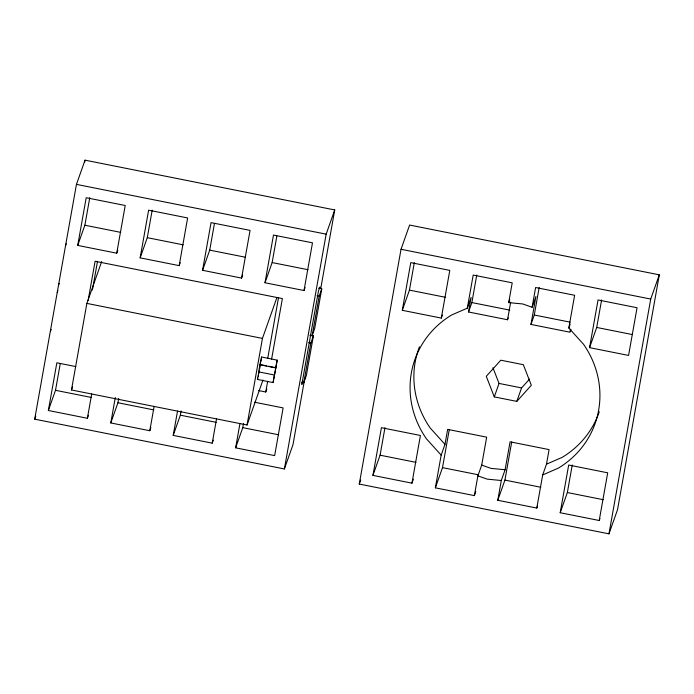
<?xml version="1.0" encoding="UTF-8"?>
<svg xmlns="http://www.w3.org/2000/svg" width="694" height="694" viewBox="0 0 694 694"><rect width="100%" height="100%" fill="white"/><g stroke="black" fill="none" stroke-linecap="round" stroke-linejoin="round"><path stroke-width="1.04" d="M273.054 382.576L275.917 367.499L275.665 367.907L260.059 364.792L260.337 362.251L261.569 357.011L277.218 360.16L273.054 382.576L257.396 379.427L259.183 370.743M258.836 373.329L259.036 369.581L260.692 362.546M260.137 365.99L260.259 364.341L260.059 364.792M261.438 358.651L261.569 357.011M304.796 378.265L292.972 444.724L284.393 468.953L34.7 419.167L76.453 184.378L85.032 160.158L334.734 209.944L320.862 287.915L319.882 287.038L318.451 291.081L301.838 384.493L302.905 381.466M84.659 162.266L85.032 160.158M88.45 415.246L87.375 418.274L48.363 410.492L56.847 362.806L75.828 366.588M77.719 245.416L86.203 197.721L125.215 205.502L116.739 253.189L77.719 245.416L84.868 225.22L89.769 197.669M48.363 410.492L55.511 390.306L60.222 363.812M262.965 380.026L247.047 424.988L71.473 389.976L86.871 303.399L101.706 261.508M88.121 300.519L95.104 261.248L282.38 298.585L271.614 359.093M92.415 289.979L97.516 261.317M87.375 418.274L91.712 393.897M150.876 427.686L149.8 430.722L110.788 422.941L115.308 397.506M140.145 257.856L148.629 210.169L187.64 217.951L179.165 265.637L140.145 257.856L147.293 237.669L152.194 210.117M110.788 422.941L117.937 402.754L118.691 398.512M149.8 430.722L154.137 406.346M213.301 440.135L212.225 443.162L173.205 435.39L177.543 411.013M202.57 270.304L211.054 222.618L250.066 230.391L241.581 278.086L202.57 270.304L209.718 250.118L214.429 223.624M173.205 435.39L180.362 415.194L181.117 410.961M212.225 443.162L216.563 418.794M254.663 402.242L283.126 407.925L274.651 455.611L235.63 447.83L239.968 423.461M264.995 282.753L273.479 235.058L312.491 242.839L304.007 290.534L264.995 282.753L272.143 262.566L276.854 236.064M235.63 447.83L242.779 427.643L243.533 423.401M247.047 424.988L262.445 338.412L276.915 297.535M267.78 358.026L278.485 297.839M258.359 390.522L265.759 391.997L267.65 381.379M284.393 468.953L326.154 234.164L334.734 209.944M301.682 382.273L303.79 382.698L310.834 343.079L313.41 335.809L310.218 335.176M310.018 335.315L312.135 335.74L319.188 296.121L321.756 288.851L318.598 288.218M313.41 335.809L306.358 375.428L303.79 382.698M321.756 288.851L314.712 328.47L312.135 335.74M359.266 484.056L401.028 249.276L409.607 225.047L659.3 274.833L617.547 509.622L608.968 533.842L359.266 484.056L360.698 480.022M372.93 475.39L381.414 427.695L420.425 435.476L411.95 483.163L372.93 475.39L380.078 455.195L384.979 427.643M402.294 310.305L410.77 262.618L449.79 270.391L441.306 318.086L402.294 310.305L409.443 290.118L414.344 262.558M435.355 487.83L441.176 455.117L444.984 444.351L447.647 429.378L486.668 437.151L481.697 465.084L477.88 475.858L474.366 495.611L435.355 487.83L442.503 467.643L449.287 429.491M441.176 455.117L426.454 438.851A95.625 89.274 19.5 0 1 451.664 314.981L467.305 308.179L473.195 275.058L512.215 282.84L508.693 302.619L522.825 303.972L532.107 307.269L535.915 296.503L530.953 324.428L569.965 332.209L570.503 329.216M508.208 317.878L507.54 319.761L468.528 311.988L471.122 297.414L467.305 308.179M468.528 311.988L471.868 302.567L476.761 275.006M507.54 319.761L510.671 302.185M497.78 500.279L501.294 480.5L505.111 469.734L510.073 441.826L549.084 449.599L546.499 464.173L542.682 474.939L536.792 508.06L497.78 500.279L504.928 480.092L511.712 441.939M532.107 307.269L535.621 287.507L574.632 295.288L568.82 328.002L583.533 344.267A95.625 89.274 19.5 0 1 558.323 468.138L542.682 474.939M530.953 324.428L534.285 315.007L539.186 287.455M560.205 512.727L568.681 465.032L607.701 472.814L599.217 520.509L560.205 512.727L567.354 492.54L572.255 464.98M589.562 347.642L598.046 299.955L637.057 307.737L628.573 355.423L589.562 347.642L596.71 327.455L601.611 299.903M608.968 533.842L650.72 299.062L659.3 274.833M261.291 359.553L260.901 361.565M259.981 366.892L259.591 368.904M258.289 376.243L258.498 375.22M257.873 378.083L257.448 379.462M65.592 245.555L66.234 243.741M58.539 285.173L59.19 283.36M57.238 292.512L57.88 290.691M50.515 331.22L51.156 329.407M34.7 419.167L35.776 416.14M116.739 253.189L117.807 250.161M71.473 389.976L72.558 386.914M179.165 265.637L180.232 262.61M241.581 278.086L242.657 275.058M265.759 391.997L266.808 389.056M304.007 290.534L305.082 287.498M441.306 318.086L442.382 315.059M411.95 483.163L413.372 479.129M508.693 302.619L509.734 299.678M494.284 396.89L486.286 376.304L500.808 360.203L523.337 364.697L531.335 385.283L516.804 401.384L494.284 396.89L499.047 383.426L492.957 367.742M474.366 495.611L475.798 491.578M516.804 401.384L521.576 387.92L529.565 379.071M568.82 328.002L570.199 324.089M570.303 331.264L570.971 329.381M536.792 508.06L537.512 506.039M599.217 520.509L599.928 518.487M277.175 360.117L275.665 367.907M546.499 464.173L562.14 457.372A95.625 89.274 19.5 0 0 599.278 411.75M505.111 469.734L490.979 468.381L481.697 465.084M501.294 480.5L487.171 479.146L477.88 475.858M76.453 184.378L326.154 234.164M401.028 249.276L650.72 299.062M84.868 225.22L120.721 232.369M147.293 237.669L183.147 244.817M209.718 250.118L245.572 257.266M272.143 262.566L307.997 269.714M409.443 290.118L445.288 297.266M471.868 302.567L509.821 310.131M534.285 315.007L570.138 322.155M596.71 327.455L632.564 334.603M317.08 295.696L319.188 296.121M308.709 342.654L310.834 343.079M499.047 383.426L521.576 387.92M86.871 303.399L262.445 338.412M261.204 364.775L266.401 365.816M268.483 366.232L275.77 367.681M258.853 371.906L274.46 375.02M55.511 390.306L91.365 397.454M117.937 402.754L153.79 409.902M180.362 415.194L216.207 422.342M242.779 427.643L278.632 434.791M380.078 455.195L415.932 462.343M442.503 467.643L478.357 474.791M504.928 480.092L540.782 487.24M567.354 492.54L603.199 499.689M444.984 444.351L430.263 428.085A95.625 89.274 19.5 0 1 419.428 346.827"/></g></svg>
